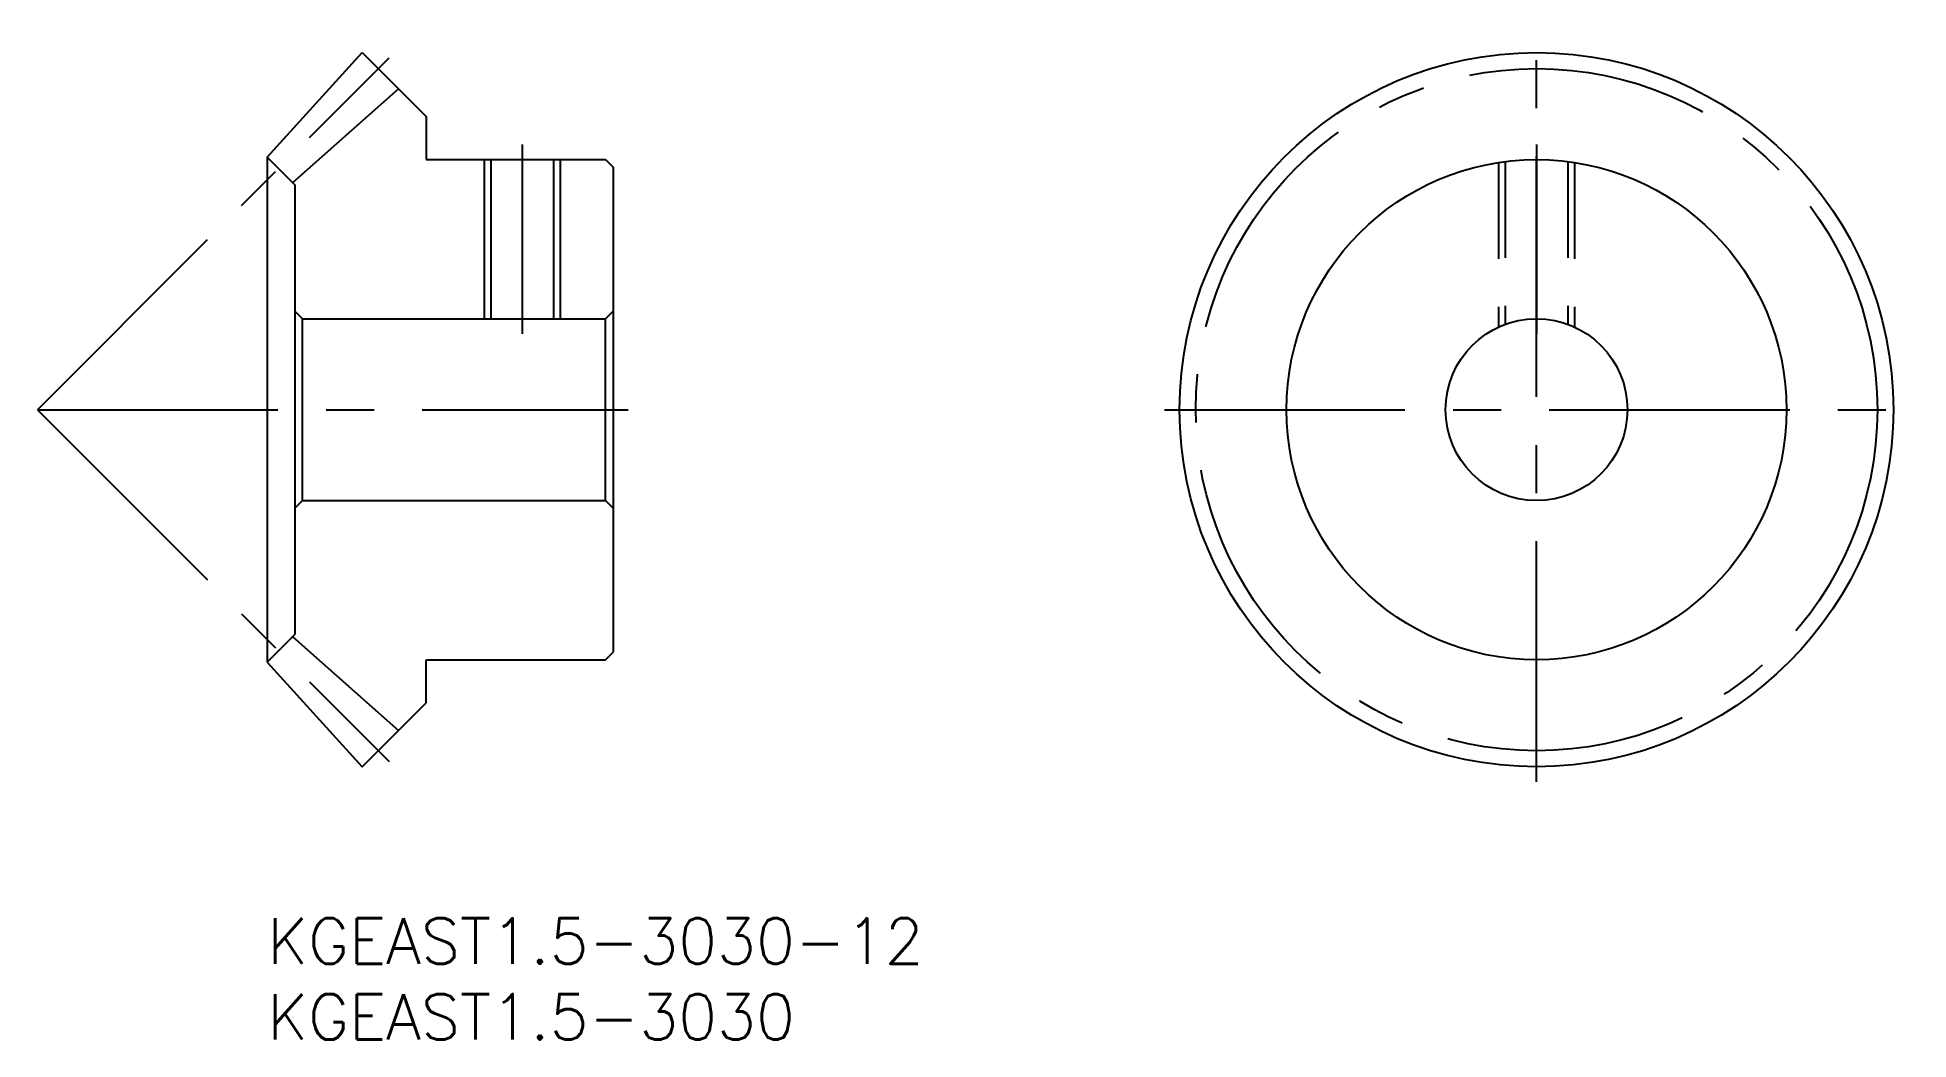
# Model space of a CAD drawing. Extents: x -15 to 108, y -8 to 58.
import ezdxf

# ---------------------------------------------------------------- set-up
doc = ezdxf.new("R2010")
doc.units = 0
doc.header["$LTSCALE"] = 0.5
doc.linetypes.add('CENTER', pattern=[50.8, 31.75, -6.35, 6.35, -6.35])
doc.linetypes.add('DASHED', pattern=[19.05, 12.7, -6.35])
for name, color, linetype in [('MSM_CENTER', 1, 'CENTER'), ('MSM_CONTINUOUS', 7, 'CONTINUOUS'), ('MSM_DASHED', 4, 'DASHED'), ('MSM_NARROW', 5, 'CONTINUOUS'), ('MSM_PART_NUMBER', 7, 'CONTINUOUS')]:
    doc.layers.add(name, color=color, linetype=linetype)
doc.styles.get("Standard").update_dxf_attribs({"font": 'txt.shx', "height": 1, "bigfont": 'bigfont.shx'})

# ---------------------------------------------------------------- blocks, each defined once
blk = doc.blocks.new('*U24')
at = {"layer": 'MSM_PART_NUMBER'}
blk.add_text('KGEAST1.5-3030-12', height=3, dxfattribs=at).set_placement((0, -3))
blk = doc.blocks.new('*U25')
at = {"layer": 'MSM_PART_NUMBER'}
blk.add_text('KGEAST1.5-3030', height=3, dxfattribs=at).set_placement((0, -8))

msp = doc.modelspace()

# ---------------------------------------------------------------- linework, layer by layer
at = {"layer": 'MSM_CENTER'}
for p, q in [((83.79, 9), (83.79, 58.12)), ((-15.17, 33.56), (8.04, 56.77)), ((16.83, 51.06), (16.83, 38.56)), ((83.79, 51.06), (83.79, 38.56)), ((-15.17, 33.56), (23.83, 33.56)), ((-15.17, 33.56), (8.04, 10.35)), ((59.23, 33.56), (108.35, 33.56))]:
    msp.add_line(p, q, dxfattribs=at)
msp.add_circle((83.79, 33.56), 22.5, dxfattribs=at)
at = {"layer": 'MSM_CONTINUOUS'}
for p, q in [((0, 50.23), (6.27, 57.12)), ((6.27, 57.12), (6.27, 57.12)), ((6.27, 57.12), (10.49, 52.9)), ((1.69, 48.55), (8.66, 54.73)), ((10.49, 52.9), (10.49, 50.06)), ((0, 50.23), (1.83, 48.4)), ((0, 50.23), (0, 16.89)), ((10.49, 50.06), (22.33, 50.06)), ((14.76, 50.06), (14.76, 39.56)), ((18.9, 50.06), (18.9, 39.56)), ((22.33, 50.06), (22.83, 49.56)), ((22.83, 49.56), (22.83, 17.56)), ((1.83, 48.4), (1.83, 18.72)), ((2.33, 39.56), (1.83, 40.06)), ((2.33, 27.56), (2.33, 39.56)), ((2.33, 39.56), (22.33, 39.56)), ((22.33, 39.56), (22.83, 40.06)), ((22.33, 27.56), (22.33, 39.56)), ((2.33, 27.56), (1.83, 27.06)), ((2.33, 27.56), (22.33, 27.56)), ((22.33, 27.56), (22.83, 27.06)), ((0, 16.89), (1.83, 18.72)), ((1.69, 18.57), (8.66, 12.39)), ((22.33, 17.06), (22.83, 17.56)), ((0, 16.89), (6.27, 10)), ((10.49, 14.22), (10.49, 17.06)), ((10.49, 17.06), (22.33, 17.06)), ((6.27, 10), (10.49, 14.22)), ((6.27, 10), (6.27, 10))]:
    msp.add_line(p, q, dxfattribs=at)
for radius in [23.56, 16.5, 6]:
    msp.add_circle((83.79, 33.56), radius, dxfattribs=at)
at = {"layer": 'MSM_DASHED'}
for p, q in [((81.29, 49.87), (81.29, 39.01)), ((81.72, 49.93), (81.72, 39.19)), ((85.86, 49.93), (85.86, 39.19)), ((86.29, 49.87), (86.29, 39.01))]:
    msp.add_line(p, q, dxfattribs=at)
at = {"layer": 'MSM_NARROW'}
for p, q in [((14.33, 50.06), (14.33, 39.56)), ((19.33, 50.06), (19.33, 39.56))]:
    msp.add_line(p, q, dxfattribs=at)

# ---------------------------------------------------------------- block references
at = {"layer": 'MSM_CONTINUOUS'}
for name in ['*U24', '*U25']:
    msp.add_blockref(name, (0, 0), dxfattribs=at)

doc.saveas('drawing.dxf')
